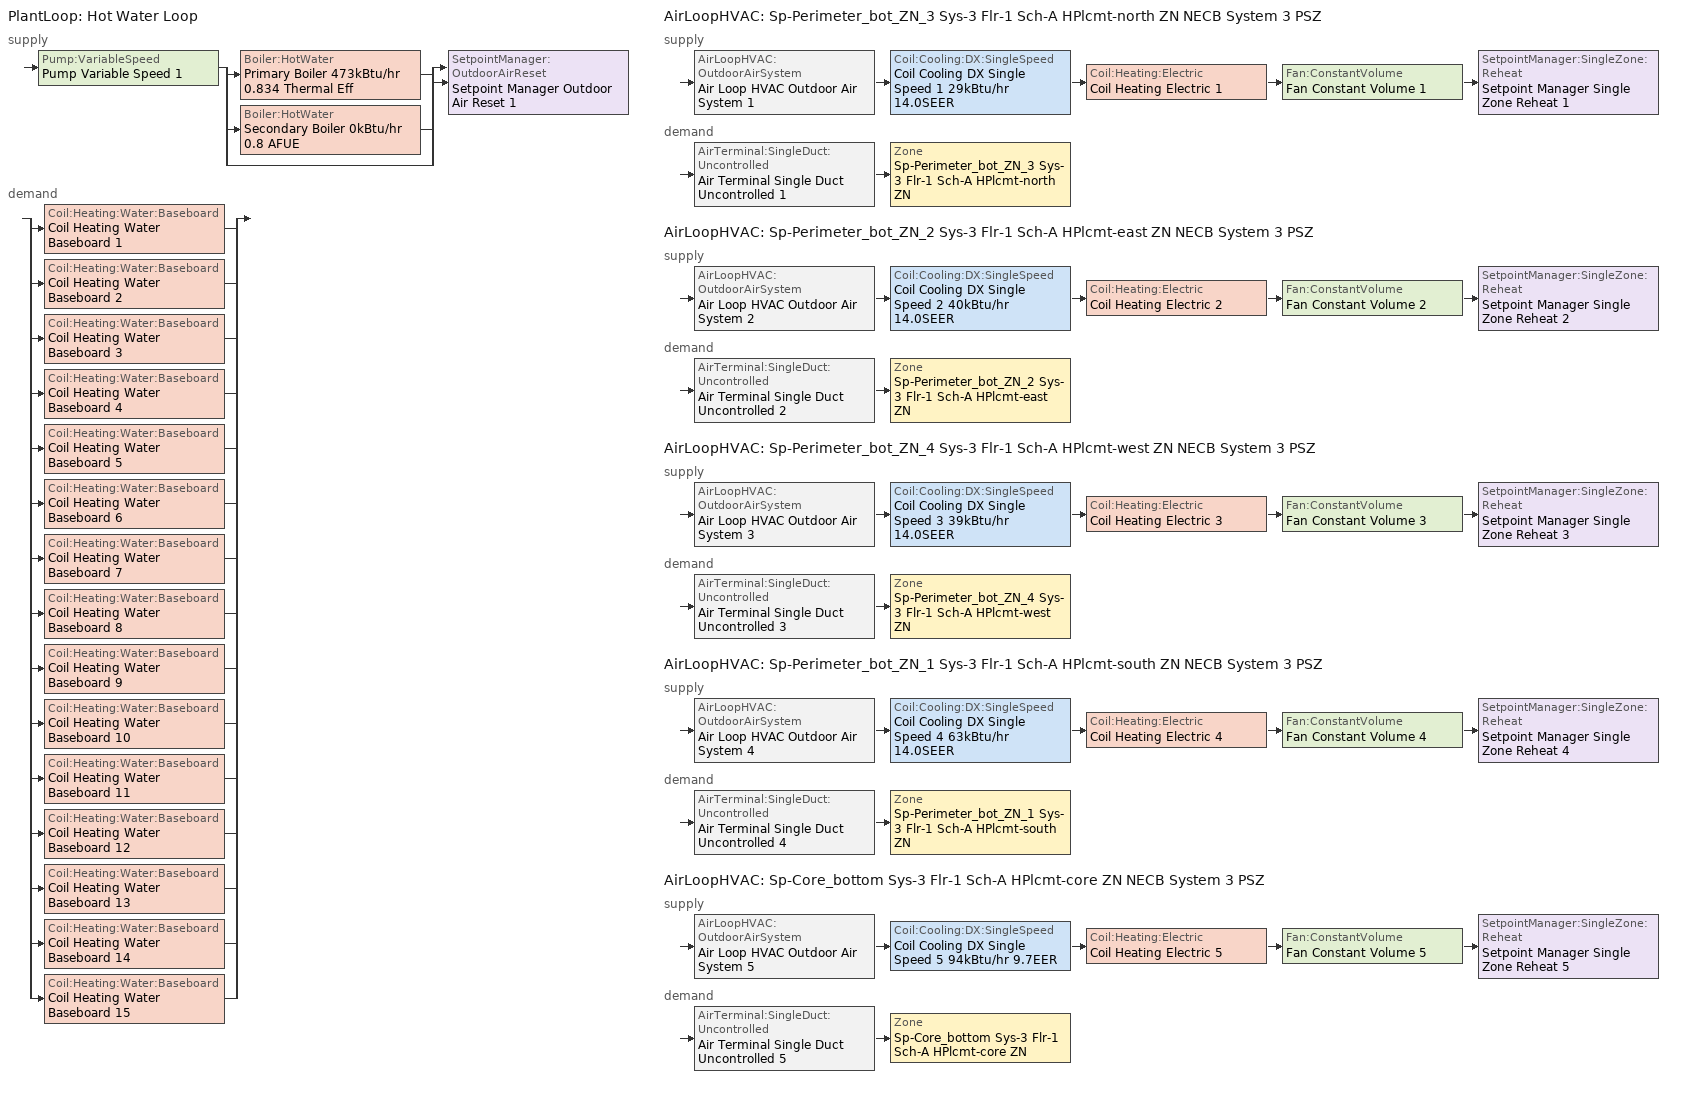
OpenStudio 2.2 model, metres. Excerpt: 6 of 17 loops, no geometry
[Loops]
PlantLoop 'Hot Water Loop'
 supply: Pump:VariableSpeed 'Pump Variable Speed 1' > split
  | Boiler:HotWater 'Primary Boiler 473kBtu/hr 0.834 Thermal Eff'
  | Boiler:HotWater 'Secondary Boiler 0kBtu/hr 0.8 AFUE'
  | bypass
  join > SetpointManager:OutdoorAirReset 'Setpoint Manager Outdoor Air Reset 1'
 demand: split
  | Coil:Heating:Water:Baseboard 'Coil Heating Water Baseboard 1'
  | Coil:Heating:Water:Baseboard 'Coil Heating Water Baseboard 2'
  | Coil:Heating:Water:Baseboard 'Coil Heating Water Baseboard 3'
  | Coil:Heating:Water:Baseboard 'Coil Heating Water Baseboard 4'
  | Coil:Heating:Water:Baseboard 'Coil Heating Water Baseboard 5'
  | Coil:Heating:Water:Baseboard 'Coil Heating Water Baseboard 6'
  | Coil:Heating:Water:Baseboard 'Coil Heating Water Baseboard 7'
  | Coil:Heating:Water:Baseboard 'Coil Heating Water Baseboard 8'
  | Coil:Heating:Water:Baseboard 'Coil Heating Water Baseboard 9'
  | Coil:Heating:Water:Baseboard 'Coil Heating Water Baseboard 10'
  | Coil:Heating:Water:Baseboard 'Coil Heating Water Baseboard 11'
  | Coil:Heating:Water:Baseboard 'Coil Heating Water Baseboard 12'
  | Coil:Heating:Water:Baseboard 'Coil Heating Water Baseboard 13'
  | Coil:Heating:Water:Baseboard 'Coil Heating Water Baseboard 14'
  | Coil:Heating:Water:Baseboard 'Coil Heating Water Baseboard 15'
AirLoopHVAC 'Sp-Perimeter_bot_ZN_3 Sys-3 Flr-1 Sch-A HPlcmt-north ZN NECB System 3 PSZ'
 supply: AirLoopHVAC:OutdoorAirSystem 'Air Loop HVAC Outdoor Air System 1' > Coil:Cooling:DX:SingleSpeed 'Coil Cooling DX Single Speed 1 29kBtu/hr 14.0SEER' > Coil:Heating:Electric 'Coil Heating Electric 1' > Fan:ConstantVolume 'Fan Constant Volume 1' > SetpointManager:SingleZone:Reheat 'Setpoint Manager Single Zone Reheat 1'
 demand: AirTerminal:SingleDuct:Uncontrolled 'Air Terminal Single Duct Uncontrolled 1' > Zone 'Sp-Perimeter_bot_ZN_3 Sys-3 Flr-1 Sch-A HPlcmt-north ZN'
AirLoopHVAC 'Sp-Perimeter_bot_ZN_2 Sys-3 Flr-1 Sch-A HPlcmt-east ZN NECB System 3 PSZ'
 supply: AirLoopHVAC:OutdoorAirSystem 'Air Loop HVAC Outdoor Air System 2' > Coil:Cooling:DX:SingleSpeed 'Coil Cooling DX Single Speed 2 40kBtu/hr 14.0SEER' > Coil:Heating:Electric 'Coil Heating Electric 2' > Fan:ConstantVolume 'Fan Constant Volume 2' > SetpointManager:SingleZone:Reheat 'Setpoint Manager Single Zone Reheat 2'
 demand: AirTerminal:SingleDuct:Uncontrolled 'Air Terminal Single Duct Uncontrolled 2' > Zone 'Sp-Perimeter_bot_ZN_2 Sys-3 Flr-1 Sch-A HPlcmt-east ZN'
AirLoopHVAC 'Sp-Perimeter_bot_ZN_4 Sys-3 Flr-1 Sch-A HPlcmt-west ZN NECB System 3 PSZ'
 supply: AirLoopHVAC:OutdoorAirSystem 'Air Loop HVAC Outdoor Air System 3' > Coil:Cooling:DX:SingleSpeed 'Coil Cooling DX Single Speed 3 39kBtu/hr 14.0SEER' > Coil:Heating:Electric 'Coil Heating Electric 3' > Fan:ConstantVolume 'Fan Constant Volume 3' > SetpointManager:SingleZone:Reheat 'Setpoint Manager Single Zone Reheat 3'
 demand: AirTerminal:SingleDuct:Uncontrolled 'Air Terminal Single Duct Uncontrolled 3' > Zone 'Sp-Perimeter_bot_ZN_4 Sys-3 Flr-1 Sch-A HPlcmt-west ZN'
AirLoopHVAC 'Sp-Perimeter_bot_ZN_1 Sys-3 Flr-1 Sch-A HPlcmt-south ZN NECB System 3 PSZ'
 supply: AirLoopHVAC:OutdoorAirSystem 'Air Loop HVAC Outdoor Air System 4' > Coil:Cooling:DX:SingleSpeed 'Coil Cooling DX Single Speed 4 63kBtu/hr 14.0SEER' > Coil:Heating:Electric 'Coil Heating Electric 4' > Fan:ConstantVolume 'Fan Constant Volume 4' > SetpointManager:SingleZone:Reheat 'Setpoint Manager Single Zone Reheat 4'
 demand: AirTerminal:SingleDuct:Uncontrolled 'Air Terminal Single Duct Uncontrolled 4' > Zone 'Sp-Perimeter_bot_ZN_1 Sys-3 Flr-1 Sch-A HPlcmt-south ZN'
AirLoopHVAC 'Sp-Core_bottom Sys-3 Flr-1 Sch-A HPlcmt-core ZN NECB System 3 PSZ'
 supply: AirLoopHVAC:OutdoorAirSystem 'Air Loop HVAC Outdoor Air System 5' > Coil:Cooling:DX:SingleSpeed 'Coil Cooling DX Single Speed 5 94kBtu/hr 9.7EER' > Coil:Heating:Electric 'Coil Heating Electric 5' > Fan:ConstantVolume 'Fan Constant Volume 5' > SetpointManager:SingleZone:Reheat 'Setpoint Manager Single Zone Reheat 5'
 demand: AirTerminal:SingleDuct:Uncontrolled 'Air Terminal Single Duct Uncontrolled 5' > Zone 'Sp-Core_bottom Sys-3 Flr-1 Sch-A HPlcmt-core ZN'
[Sizing:Zone] Zone Cooling Design Supply Air Temperature Input Method=SupplyAirTemperature; Zone Cooling Design Supply Air Temperature {C}=13; Zone Cooling Design Supply Air Temperature Difference {deltaC}=11.11; Zone Heating Design Supply Air Temperature Input Method=SupplyAirTemperature; Zone Heating Design Supply Air Temperature {C}=43; Zone Heating Design Supply Air Temperature Difference {deltaC}=11.11; Zone Cooling Design Supply Air Humidity Ratio {kg-H2O/kg-air}=0.0085; Zone Heating Design Supply Air Humidity Ratio {kg-H2O/kg-air}=0.008; Zone Heating Sizing Factor=1.3; Zone Cooling Sizing Factor=1.1; Cooling Design Air Flow Method=DesignDay; Heating Design Air Flow Method=DesignDay; Account for Dedicated Outdoor Air System=No; Dedicated Outdoor Air System Control Strategy=NeutralSupplyAir; Dedicated Outdoor Air Low Setpoint Temperature for Design {C}=autosize; Dedicated Outdoor Air High Setpoint Temperature for Design {C}=autosize
Sp-Perimeter_bot_ZN_3 Sys-3 Flr-1 Sch-A HPlcmt-north ZN; Sp-Perimeter_bot_ZN_2 Sys-3 Flr-1 Sch-A HPlcmt-east ZN; Sp-Perimeter_bot_ZN_4 Sys-3 Flr-1 Sch-A HPlcmt-west ZN; Sp-Perimeter_bot_ZN_1 Sys-3 Flr-1 Sch-A HPlcmt-south ZN; Sp-Core_bottom Sys-3 Flr-1 Sch-A HPlcmt-core ZN
[Zone equipment]
Sp-Perimeter_bot_ZN_3 Sys-3 Flr-1 Sch-A HPlcmt-north ZN: Air Terminal Single Duct Uncontrolled 1, Zone HVAC Baseboard Convective Water 1
Sp-Perimeter_bot_ZN_2 Sys-3 Flr-1 Sch-A HPlcmt-east ZN: Air Terminal Single Duct Uncontrolled 2, Zone HVAC Baseboard Convective Water 2
Sp-Perimeter_bot_ZN_4 Sys-3 Flr-1 Sch-A HPlcmt-west ZN: Air Terminal Single Duct Uncontrolled 3, Zone HVAC Baseboard Convective Water 3
Sp-Perimeter_bot_ZN_1 Sys-3 Flr-1 Sch-A HPlcmt-south ZN: Air Terminal Single Duct Uncontrolled 4, Zone HVAC Baseboard Convective Water 4
Sp-Core_bottom Sys-3 Flr-1 Sch-A HPlcmt-core ZN: Air Terminal Single Duct Uncontrolled 5, Zone HVAC Baseboard Convective Water 5
[PlantLoop]
Hot Water Loop: Fluid Type=Water; Glycol Concentration=0; Plant Loop Volume {m3}=Autocalculate; Load Distribution Scheme=Optimal
[Sizing:Plant]
Hot Water Loop: Loop Type=Heating; Design Loop Exit Temperature {C}=82; Loop Design Temperature Difference {deltaC}=16; Sizing Option=NonCoincident; Zone Timesteps in Averaging Window=1; Coincident Sizing Factor Mode=None
[Pump:VariableSpeed]
Pump Variable Speed 1: Motor Efficiency=0.855; Pump Control Type=Intermittent
[Boiler:HotWater] Fuel Type=FuelOil#2; Water Outlet Upper Temperature Limit {C}=99; Boiler Flow Mode=ConstantFlow; Parasitic Electric Load {W}=0; Sizing Factor=1
Name | Nominal Capacity {W} | Nominal Thermal Efficiency | Normalized Boiler Efficiency Curve
Primary Boiler 473kBtu/hr 0.834 Thermal Eff | 138713 | 0.834 | BOILER-EFFFPLR-NECB2011
Secondary Boiler 0kBtu/hr 0.8 AFUE | 0.001 | 0.8 | BOILER-EFFFPLR-NECB2011 1
[SetpointManager:OutdoorAirReset]
Setpoint Manager Outdoor Air Reset 1: Control Variable=Temperature; Setpoint at Outdoor Low Temperature {C}=82; Outdoor Low Temperature {C}=-16; Setpoint at Outdoor High Temperature {C}=60; Outdoor High Temperature {C}=0
[AirLoopHVAC] Design Supply Air Flow Rate {m3/s}=AutoSize
Name | Availability Schedule | Availability Manager
Sp-Perimeter_bot_ZN_3 Sys-3 Flr-1 Sch-A HPlcmt-north ZN NECB System 3 PSZ | Sp-Perimeter_bot_ZN_3 Sys-3 Flr-1 Sch-A HPlcmt-north ZN NECB System 3 PSZ Occ Sch | Availability Manager Night Cycle 6
Sp-Perimeter_bot_ZN_2 Sys-3 Flr-1 Sch-A HPlcmt-east ZN NECB System 3 PSZ | Sp-Perimeter_bot_ZN_2 Sys-3 Flr-1 Sch-A HPlcmt-east ZN NECB System 3 PSZ Occ Sch | Availability Manager Night Cycle 5
Sp-Perimeter_bot_ZN_4 Sys-3 Flr-1 Sch-A HPlcmt-west ZN NECB System 3 PSZ | Sp-Perimeter_bot_ZN_4 Sys-3 Flr-1 Sch-A HPlcmt-west ZN NECB System 3 PSZ Occ Sch | Availability Manager Night Cycle 7
Sp-Perimeter_bot_ZN_1 Sys-3 Flr-1 Sch-A HPlcmt-south ZN NECB System 3 PSZ | Sp-Perimeter_bot_ZN_1 Sys-3 Flr-1 Sch-A HPlcmt-south ZN NECB System 3 PSZ Occ Sch | Availability Manager Night Cycle 4
Sp-Core_bottom Sys-3 Flr-1 Sch-A HPlcmt-core ZN NECB System 3 PSZ | Sp-Core_bottom Sys-3 Flr-1 Sch-A HPlcmt-core ZN NECB System 3 PSZ Occ Sch | Availability Manager Night Cycle 1
[Sizing:System] Type of Load to Size On=Sensible; Design Outdoor Air Flow Rate {m3/s}=Autosize; Minimum System Air Flow Ratio=1; Preheat Design Temperature {C}=7; Preheat Design Humidity Ratio {kg-H2O/kg-Air}=0.008; Precool Design Temperature {C}=13; Precool Design Humidity Ratio {kg-H2O/kg-Air}=0.008; Central Cooling Design Supply Air Temperature {C}=13; Central Heating Design Supply Air Temperature {C}=43; Sizing Option=NonCoincident; 100% Outdoor Air in Cooling=No; 100% Outdoor Air in Heating=No; Central Cooling Design Supply Air Humidity Ratio {kg-H2O/kg-Air}=0.0085; Central Heating Design Supply Air Humidity Ratio {kg-H2O/kg-Air}=0.008; Cooling Design Air Flow Method=DesignDay; Cooling Design Air Flow Rate {m3/s}=0; Heating Design Air Flow Method=DesignDay; Heating Design Air Flow Rate {m3/s}=0; System Outdoor Air Method=ZoneSum; Zone Maximum Outdoor Air Fraction=1; Cooling Supply Air Flow Rate Per Floor Area {m3/s-m2}=0.00996765; Cooling Fraction of Autosized Cooling Supply Air Flow Rate=1; Cooling Supply Air Flow Rate Per Unit Cooling Capacity {m3/s-W}=3.94755e-05; Heating Supply Air Flow Rate Per Floor Area {m3/s-m2}=0.00996765; Heating Fraction of Autosized Heating Supply Air Flow Rate=1; Heating Fraction of Autosized Cooling Supply Air Flow Rate=1; Heating Supply Air Flow Rate Per Unit Heating Capacity {m3/s-W}=3.15882e-05; Cooling Design Capacity Method=CoolingDesignCapacity; Cooling Design Capacity {W}=autosize; Cooling Design Capacity Per Floor Area {W/m2}=234.7; Fraction of Autosized Cooling Design Capacity=1; Heating Design Capacity Method=HeatingDesignCapacity; Heating Design Capacity {W}=autosize; Heating Design Capacity Per Floor Area {W/m2}=157; Fraction of Autosized Heating Design Capacity=1; Central Cooling Capacity Control Method=OnOff
Sp-Perimeter_bot_ZN_3 Sys-3 Flr-1 Sch-A HPlcmt-north ZN NECB System 3 PSZ; Sp-Perimeter_bot_ZN_2 Sys-3 Flr-1 Sch-A HPlcmt-east ZN NECB System 3 PSZ; Sp-Perimeter_bot_ZN_4 Sys-3 Flr-1 Sch-A HPlcmt-west ZN NECB System 3 PSZ; Sp-Perimeter_bot_ZN_1 Sys-3 Flr-1 Sch-A HPlcmt-south ZN NECB System 3 PSZ; Sp-Core_bottom Sys-3 Flr-1 Sch-A HPlcmt-core ZN NECB System 3 PSZ
[Fan:ConstantVolume] Availability Schedule=Always On Discrete; Fan Efficiency=0.39975; Pressure Rise {Pa}=640; Maximum Flow Rate {m3/s}=AutoSize; Motor Efficiency=0.615
Fan Constant Volume 1; Fan Constant Volume 2; Fan Constant Volume 3; Fan Constant Volume 4; Fan Constant Volume 5
[Coil:Heating:Electric] Availability Schedule=Always On Discrete
Coil Heating Electric 1; Coil Heating Electric 2; Coil Heating Electric 3; Coil Heating Electric 4; Coil Heating Electric 5
[Coil:Cooling:DX:SingleSpeed] Availability Schedule=Always On Discrete; Rated Total Cooling Capacity {W}=autosize; Rated Sensible Heat Ratio=autosize; Rated Air Flow Rate {m3/s}=autosize; Rated Evaporator Fan Power Per Volume Flow Rate {W/(m3/s)}=773.3; Condenser Type=AirCooled; Evaporative Condenser Effectiveness=0; Evaporative Condenser Air Flow Rate {m3/s}=Autosize; Evaporative Condenser Pump Rated Power Consumption {W}=Autosize; Crankcase Heater Capacity {W}=0; Maximum Outdoor Dry-Bulb Temperature for Crankcase Heater Operation {C}=0; Basin Heater Capacity {W/K}=0; Basin Heater Setpoint Temperature {C}=10
Name | Rated COP {W/W} | Total Cooling Capacity Function of Temperature Curve | Total Cooling Capacity Function of Flow Fraction Curve | Energy Input Ratio Function of Temperature Curve | Energy Input Ratio Function of Flow Fraction Curve | Part Load Fraction Correlation Curve
Coil Cooling DX Single Speed 1 29kBtu/hr 14.0SEER | 3.8248 | DXCOOL-NECB2011-REF-CAPFT | DXCOOL-NECB2011-REF-CAPFFLOW | DXCOOL-NECB2011-REF-COOLEIRFT | DXCOOL-NECB2011-REF-COOLEIRFFLOW | DXCOOL-NECB2011-REF-COOLPLFFPLR
Coil Cooling DX Single Speed 2 40kBtu/hr 14.0SEER | 3.8248 | DXCOOL-NECB2011-REF-CAPFT 7 | DXCOOL-NECB2011-REF-CAPFFLOW 7 | DXCOOL-NECB2011-REF-COOLEIRFT 7 | DXCOOL-NECB2011-REF-COOLEIRFFLOW 7 | DXCOOL-NECB2011-REF-COOLPLFFPLR 7
Coil Cooling DX Single Speed 3 39kBtu/hr 14.0SEER | 3.8248 | DXCOOL-NECB2011-REF-CAPFT 8 | DXCOOL-NECB2011-REF-CAPFFLOW 8 | DXCOOL-NECB2011-REF-COOLEIRFT 8 | DXCOOL-NECB2011-REF-COOLEIRFFLOW 8 | DXCOOL-NECB2011-REF-COOLPLFFPLR 8
Coil Cooling DX Single Speed 4 63kBtu/hr 14.0SEER | 3.8248 | DXCOOL-NECB2011-REF-CAPFT 9 | DXCOOL-NECB2011-REF-CAPFFLOW 9 | DXCOOL-NECB2011-REF-COOLEIRFT 9 | DXCOOL-NECB2011-REF-COOLEIRFFLOW 9 | DXCOOL-NECB2011-REF-COOLPLFFPLR 9
Coil Cooling DX Single Speed 5 94kBtu/hr 9.7EER | 3.34999 | DXCOOL-NECB2011-REF-CAPFT 10 | DXCOOL-NECB2011-REF-CAPFFLOW 10 | DXCOOL-NECB2011-REF-COOLEIRFT 10 | DXCOOL-NECB2011-REF-COOLEIRFFLOW 10 | DXCOOL-NECB2011-REF-COOLPLFFPLR 10
[Controller:OutdoorAir] Minimum Outdoor Air Flow Rate {m3/s}=0; Maximum Outdoor Air Flow Rate {m3/s}=Autosize; Economizer Control Action Type=ModulateFlow; Lockout Type=NoLockout; Minimum Limit Type=FixedMinimum; High Humidity Control=No; Heat Recovery Bypass Control Type=BypassWhenWithinEconomizerLimits
Name | Economizer Control Type | Economizer Maximum Limit Dry-Bulb Temperature {C} | Economizer Maximum Limit Enthalpy {J/kg} | Economizer Minimum Limit Dry-Bulb Temperature {C} | Minimum Outdoor Air Schedule | Controller Mechanical Ventilation
Controller Outdoor Air 1 | NoEconomizer | 28 | 64000 | -100 | Sp-Perimeter_bot_ZN_3 Sys-3 Flr-1 Sch-A HPlcmt-north ZN NECB System 3 PSZ Occ Sch | Controller Mechanical Ventilation 1
Controller Outdoor Air 2 | NoEconomizer | 28 | 64000 | -100 | Sp-Perimeter_bot_ZN_2 Sys-3 Flr-1 Sch-A HPlcmt-east ZN NECB System 3 PSZ Occ Sch | Controller Mechanical Ventilation 2
Controller Outdoor Air 3 | NoEconomizer | 28 | 64000 | -100 | Sp-Perimeter_bot_ZN_4 Sys-3 Flr-1 Sch-A HPlcmt-west ZN NECB System 3 PSZ Occ Sch | Controller Mechanical Ventilation 3
Controller Outdoor Air 4 | NoEconomizer | 28 | 64000 | -100 | Sp-Perimeter_bot_ZN_1 Sys-3 Flr-1 Sch-A HPlcmt-south ZN NECB System 3 PSZ Occ Sch | Controller Mechanical Ventilation 4
Controller Outdoor Air 5 | DifferentialEnthalpy |  |  |  | Sp-Core_bottom Sys-3 Flr-1 Sch-A HPlcmt-core ZN NECB System 3 PSZ Occ Sch | Controller Mechanical Ventilation 5
[Controller:MechanicalVentilation] Availability Schedule=Always On Discrete; System Outdoor Air Method=ZoneSum
Controller Mechanical Ventilation 1; Controller Mechanical Ventilation 2; Controller Mechanical Ventilation 3; Controller Mechanical Ventilation 4; Controller Mechanical Ventilation 5
[AirLoopHVAC:OutdoorAirSystem]
Name | Controller
Air Loop HVAC Outdoor Air System 1 | Controller Outdoor Air 1
Air Loop HVAC Outdoor Air System 2 | Controller Outdoor Air 2
Air Loop HVAC Outdoor Air System 3 | Controller Outdoor Air 3
Air Loop HVAC Outdoor Air System 4 | Controller Outdoor Air 4
Air Loop HVAC Outdoor Air System 5 | Controller Outdoor Air 5
[SetpointManager:SingleZone:Reheat] Minimum Supply Air Temperature {C}=13; Maximum Supply Air Temperature {C}=43
Name | Control Zone
Setpoint Manager Single Zone Reheat 1 | Sp-Perimeter_bot_ZN_3 Sys-3 Flr-1 Sch-A HPlcmt-north ZN
Setpoint Manager Single Zone Reheat 2 | Sp-Perimeter_bot_ZN_2 Sys-3 Flr-1 Sch-A HPlcmt-east ZN
Setpoint Manager Single Zone Reheat 3 | Sp-Perimeter_bot_ZN_4 Sys-3 Flr-1 Sch-A HPlcmt-west ZN
Setpoint Manager Single Zone Reheat 4 | Sp-Perimeter_bot_ZN_1 Sys-3 Flr-1 Sch-A HPlcmt-south ZN
Setpoint Manager Single Zone Reheat 5 | Sp-Core_bottom Sys-3 Flr-1 Sch-A HPlcmt-core ZN
[AirTerminal:SingleDuct:Uncontrolled] Availability Schedule=Always On Discrete; Maximum Air Flow Rate {m3/s}=AutoSize
Air Terminal Single Duct Uncontrolled 1; Air Terminal Single Duct Uncontrolled 2; Air Terminal Single Duct Uncontrolled 3; Air Terminal Single Duct Uncontrolled 4; Air Terminal Single Duct Uncontrolled 5
[Coil:Heating:Water:Baseboard] Heating Design Capacity Method=HeatingDesignCapacity; Heating Design Capacity {W}=autosize; Heating Design Capacity Per Floor Area {W/m2}=0; Fraction of Autosized Heating Design Capacity=0.8
Coil Heating Water Baseboard 1; Coil Heating Water Baseboard 2; Coil Heating Water Baseboard 3; Coil Heating Water Baseboard 4; Coil Heating Water Baseboard 5; Coil Heating Water Baseboard 6; Coil Heating Water Baseboard 7; Coil Heating Water Baseboard 8; Coil Heating Water Baseboard 9; Coil Heating Water Baseboard 10; Coil Heating Water Baseboard 11; Coil Heating Water Baseboard 12; Coil Heating Water Baseboard 13; Coil Heating Water Baseboard 14; Coil Heating Water Baseboard 15
[ZoneHVAC:Baseboard:Convective:Water] Availability Schedule=Always On Discrete
Name | Heating Coil
Zone HVAC Baseboard Convective Water 1 | Coil Heating Water Baseboard 1
Zone HVAC Baseboard Convective Water 2 | Coil Heating Water Baseboard 2
Zone HVAC Baseboard Convective Water 3 | Coil Heating Water Baseboard 3
Zone HVAC Baseboard Convective Water 4 | Coil Heating Water Baseboard 4
Zone HVAC Baseboard Convective Water 5 | Coil Heating Water Baseboard 5
Zone HVAC Baseboard Convective Water 6 | Coil Heating Water Baseboard 6
Zone HVAC Baseboard Convective Water 7 | Coil Heating Water Baseboard 7
Zone HVAC Baseboard Convective Water 8 | Coil Heating Water Baseboard 8
Zone HVAC Baseboard Convective Water 9 | Coil Heating Water Baseboard 9
Zone HVAC Baseboard Convective Water 10 | Coil Heating Water Baseboard 10
Zone HVAC Baseboard Convective Water 11 | Coil Heating Water Baseboard 11
Zone HVAC Baseboard Convective Water 12 | Coil Heating Water Baseboard 12
Zone HVAC Baseboard Convective Water 13 | Coil Heating Water Baseboard 13
Zone HVAC Baseboard Convective Water 14 | Coil Heating Water Baseboard 14
Zone HVAC Baseboard Convective Water 15 | Coil Heating Water Baseboard 15
[AvailabilityManager:NightCycle] Control Type=CycleOnAny; Thermostat Tolerance {deltaC}=1; Cycling Run Time {s}=3600
Availability Manager Night Cycle 1; Availability Manager Night Cycle 4; Availability Manager Night Cycle 5; Availability Manager Night Cycle 6; Availability Manager Night Cycle 7
[Schedule:Ruleset]
Name | Default Day Schedule | Summer Design Day Schedule | Winter Design Day Schedule
Sp-Core_bottom Sys-3 Flr-1 Sch-A HPlcmt-core ZN NECB System 3 PSZ Occ Sch | Sp-Core_bottom Sys-3 Flr-1 Sch-A HPlcmt-core ZN NECB System 3 PSZ Occ Sch Default | Sp-Core_bottom Sys-3 Flr-1 Sch-A HPlcmt-core ZN NECB System 3 PSZ Occ Sch Summer Design Day | Sp-Core_bottom Sys-3 Flr-1 Sch-A HPlcmt-core ZN NECB System 3 PSZ Occ Sch Winter Design Day
Sp-Perimeter_bot_ZN_1 Sys-3 Flr-1 Sch-A HPlcmt-south ZN NECB System 3 PSZ Occ Sch | Sp-Perimeter_bot_ZN_1 Sys-3 Flr-1 Sch-A HPlcmt-south ZN NECB System 3 PSZ Occ Sch Default | Sp-Perimeter_bot_ZN_1 Sys-3 Flr-1 Sch-A HPlcmt-south ZN NECB System 3 PSZ Occ Sch Summer Design Day | Sp-Perimeter_bot_ZN_1 Sys-3 Flr-1 Sch-A HPlcmt-south ZN NECB System 3 PSZ Occ Sch Winter Design Day
Sp-Perimeter_bot_ZN_2 Sys-3 Flr-1 Sch-A HPlcmt-east ZN NECB System 3 PSZ Occ Sch | Sp-Perimeter_bot_ZN_2 Sys-3 Flr-1 Sch-A HPlcmt-east ZN NECB System 3 PSZ Occ Sch Default | Sp-Perimeter_bot_ZN_2 Sys-3 Flr-1 Sch-A HPlcmt-east ZN NECB System 3 PSZ Occ Sch Summer Design Day | Sp-Perimeter_bot_ZN_2 Sys-3 Flr-1 Sch-A HPlcmt-east ZN NECB System 3 PSZ Occ Sch Winter Design Day
Sp-Perimeter_bot_ZN_3 Sys-3 Flr-1 Sch-A HPlcmt-north ZN NECB System 3 PSZ Occ Sch | Sp-Perimeter_bot_ZN_3 Sys-3 Flr-1 Sch-A HPlcmt-north ZN NECB System 3 PSZ Occ Sch Default | Sp-Perimeter_bot_ZN_3 Sys-3 Flr-1 Sch-A HPlcmt-north ZN NECB System 3 PSZ Occ Sch Summer Design Day | Sp-Perimeter_bot_ZN_3 Sys-3 Flr-1 Sch-A HPlcmt-north ZN NECB System 3 PSZ Occ Sch Winter Design Day
Sp-Perimeter_bot_ZN_4 Sys-3 Flr-1 Sch-A HPlcmt-west ZN NECB System 3 PSZ Occ Sch | Sp-Perimeter_bot_ZN_4 Sys-3 Flr-1 Sch-A HPlcmt-west ZN NECB System 3 PSZ Occ Sch Default | Sp-Perimeter_bot_ZN_4 Sys-3 Flr-1 Sch-A HPlcmt-west ZN NECB System 3 PSZ Occ Sch Summer Design Day | Sp-Perimeter_bot_ZN_4 Sys-3 Flr-1 Sch-A HPlcmt-west ZN NECB System 3 PSZ Occ Sch Winter Design Day
[Schedule:Day]
Sp-Core_bottom Sys-3 Flr-1 Sch-A HPlcmt-core ZN NECB System 3 PSZ Occ Sch Default; Sp-Core_bottom Sys-3 Flr-1 Sch-A HPlcmt-core ZN NECB System 3 PSZ Occ Sch Winter Design Day; Sp-Core_bottom Sys-3 Flr-1 Sch-A HPlcmt-core ZN NECB System 3 PSZ Occ Sch Summer Design Day; Sp-Perimeter_bot_ZN_1 Sys-3 Flr-1 Sch-A HPlcmt-south ZN NECB System 3 PSZ Occ Sch Default; Sp-Perimeter_bot_ZN_1 Sys-3 Flr-1 Sch-A HPlcmt-south ZN NECB System 3 PSZ Occ Sch Winter Design Day; Sp-Perimeter_bot_ZN_1 Sys-3 Flr-1 Sch-A HPlcmt-south ZN NECB System 3 PSZ Occ Sch Summer Design Day; Sp-Perimeter_bot_ZN_2 Sys-3 Flr-1 Sch-A HPlcmt-east ZN NECB System 3 PSZ Occ Sch Default; Sp-Perimeter_bot_ZN_2 Sys-3 Flr-1 Sch-A HPlcmt-east ZN NECB System 3 PSZ Occ Sch Winter Design Day; Sp-Perimeter_bot_ZN_2 Sys-3 Flr-1 Sch-A HPlcmt-east ZN NECB System 3 PSZ Occ Sch Summer Design Day; Sp-Perimeter_bot_ZN_3 Sys-3 Flr-1 Sch-A HPlcmt-north ZN NECB System 3 PSZ Occ Sch Default; Sp-Perimeter_bot_ZN_3 Sys-3 Flr-1 Sch-A HPlcmt-north ZN NECB System 3 PSZ Occ Sch Winter Design Day; Sp-Perimeter_bot_ZN_3 Sys-3 Flr-1 Sch-A HPlcmt-north ZN NECB System 3 PSZ Occ Sch Summer Design Day; Sp-Perimeter_bot_ZN_4 Sys-3 Flr-1 Sch-A HPlcmt-west ZN NECB System 3 PSZ Occ Sch Default; Sp-Perimeter_bot_ZN_4 Sys-3 Flr-1 Sch-A HPlcmt-west ZN NECB System 3 PSZ Occ Sch Winter Design Day; Sp-Perimeter_bot_ZN_4 Sys-3 Flr-1 Sch-A HPlcmt-west ZN NECB System 3 PSZ Occ Sch Summer Design Day: 24, 0, 1
Sp-Core_bottom Sys-3 Flr-1 Sch-A HPlcmt-core ZN NECB System 3 PSZ Occ Sch Monday; Sp-Core_bottom Sys-3 Flr-1 Sch-A HPlcmt-core ZN NECB System 3 PSZ Occ Sch Tuesday; Sp-Core_bottom Sys-3 Flr-1 Sch-A HPlcmt-core ZN NECB System 3 PSZ Occ Sch Wednesday; Sp-Core_bottom Sys-3 Flr-1 Sch-A HPlcmt-core ZN NECB System 3 PSZ Occ Sch Thursday; Sp-Core_bottom Sys-3 Flr-1 Sch-A HPlcmt-core ZN NECB System 3 PSZ Occ Sch Friday; Sp-Perimeter_bot_ZN_1 Sys-3 Flr-1 Sch-A HPlcmt-south ZN NECB System 3 PSZ Occ Sch Monday; Sp-Perimeter_bot_ZN_1 Sys-3 Flr-1 Sch-A HPlcmt-south ZN NECB System 3 PSZ Occ Sch Tuesday; Sp-Perimeter_bot_ZN_1 Sys-3 Flr-1 Sch-A HPlcmt-south ZN NECB System 3 PSZ Occ Sch Wednesday; Sp-Perimeter_bot_ZN_1 Sys-3 Flr-1 Sch-A HPlcmt-south ZN NECB System 3 PSZ Occ Sch Thursday; Sp-Perimeter_bot_ZN_1 Sys-3 Flr-1 Sch-A HPlcmt-south ZN NECB System 3 PSZ Occ Sch Friday; Sp-Perimeter_bot_ZN_2 Sys-3 Flr-1 Sch-A HPlcmt-east ZN NECB System 3 PSZ Occ Sch Monday; Sp-Perimeter_bot_ZN_2 Sys-3 Flr-1 Sch-A HPlcmt-east ZN NECB System 3 PSZ Occ Sch Tuesday; Sp-Perimeter_bot_ZN_2 Sys-3 Flr-1 Sch-A HPlcmt-east ZN NECB System 3 PSZ Occ Sch Wednesday; Sp-Perimeter_bot_ZN_2 Sys-3 Flr-1 Sch-A HPlcmt-east ZN NECB System 3 PSZ Occ Sch Thursday; Sp-Perimeter_bot_ZN_2 Sys-3 Flr-1 Sch-A HPlcmt-east ZN NECB System 3 PSZ Occ Sch Friday; Sp-Perimeter_bot_ZN_3 Sys-3 Flr-1 Sch-A HPlcmt-north ZN NECB System 3 PSZ Occ Sch Monday; Sp-Perimeter_bot_ZN_3 Sys-3 Flr-1 Sch-A HPlcmt-north ZN NECB System 3 PSZ Occ Sch Tuesday; Sp-Perimeter_bot_ZN_3 Sys-3 Flr-1 Sch-A HPlcmt-north ZN NECB System 3 PSZ Occ Sch Wednesday; Sp-Perimeter_bot_ZN_3 Sys-3 Flr-1 Sch-A HPlcmt-north ZN NECB System 3 PSZ Occ Sch Thursday; Sp-Perimeter_bot_ZN_3 Sys-3 Flr-1 Sch-A HPlcmt-north ZN NECB System 3 PSZ Occ Sch Friday; Sp-Perimeter_bot_ZN_4 Sys-3 Flr-1 Sch-A HPlcmt-west ZN NECB System 3 PSZ Occ Sch Monday; Sp-Perimeter_bot_ZN_4 Sys-3 Flr-1 Sch-A HPlcmt-west ZN NECB System 3 PSZ Occ Sch Tuesday; Sp-Perimeter_bot_ZN_4 Sys-3 Flr-1 Sch-A HPlcmt-west ZN NECB System 3 PSZ Occ Sch Wednesday; Sp-Perimeter_bot_ZN_4 Sys-3 Flr-1 Sch-A HPlcmt-west ZN NECB System 3 PSZ Occ Sch Thursday; Sp-Perimeter_bot_ZN_4 Sys-3 Flr-1 Sch-A HPlcmt-west ZN NECB System 3 PSZ Occ Sch Friday: 8, 0, 0, 19, 0, 1, 24, 0, 0
Sp-Core_bottom Sys-3 Flr-1 Sch-A HPlcmt-core ZN NECB System 3 PSZ Occ Sch Saturday; Sp-Core_bottom Sys-3 Flr-1 Sch-A HPlcmt-core ZN NECB System 3 PSZ Occ Sch Sunday; Sp-Perimeter_bot_ZN_1 Sys-3 Flr-1 Sch-A HPlcmt-south ZN NECB System 3 PSZ Occ Sch Saturday; Sp-Perimeter_bot_ZN_1 Sys-3 Flr-1 Sch-A HPlcmt-south ZN NECB System 3 PSZ Occ Sch Sunday; Sp-Perimeter_bot_ZN_2 Sys-3 Flr-1 Sch-A HPlcmt-east ZN NECB System 3 PSZ Occ Sch Saturday; Sp-Perimeter_bot_ZN_2 Sys-3 Flr-1 Sch-A HPlcmt-east ZN NECB System 3 PSZ Occ Sch Sunday; Sp-Perimeter_bot_ZN_3 Sys-3 Flr-1 Sch-A HPlcmt-north ZN NECB System 3 PSZ Occ Sch Saturday; Sp-Perimeter_bot_ZN_3 Sys-3 Flr-1 Sch-A HPlcmt-north ZN NECB System 3 PSZ Occ Sch Sunday; Sp-Perimeter_bot_ZN_4 Sys-3 Flr-1 Sch-A HPlcmt-west ZN NECB System 3 PSZ Occ Sch Saturday; Sp-Perimeter_bot_ZN_4 Sys-3 Flr-1 Sch-A HPlcmt-west ZN NECB System 3 PSZ Occ Sch Sunday: 24, 0, 0
[Schedule:Rule] Date Specification Type=DateRange; Start Month=1; Start Day=1; End Month=12
Name | Schedule Ruleset | Rule Order | Day Schedule | Apply Monday | End Day | Apply Tuesday | Apply Wednesday | Apply Thursday | Apply Friday | Apply Saturday | Apply Sunday
Sp-Core_bottom Sys-3 Flr-1 Sch-A HPlcmt-core ZN NECB System 3 PSZ Occ Sch Monday Rule | Sp-Core_bottom Sys-3 Flr-1 Sch-A HPlcmt-core ZN NECB System 3 PSZ Occ Sch | 6 | Sp-Core_bottom Sys-3 Flr-1 Sch-A HPlcmt-core ZN NECB System 3 PSZ Occ Sch Monday | Yes | 25
Sp-Core_bottom Sys-3 Flr-1 Sch-A HPlcmt-core ZN NECB System 3 PSZ Occ Sch Tuesday Rule | Sp-Core_bottom Sys-3 Flr-1 Sch-A HPlcmt-core ZN NECB System 3 PSZ Occ Sch | 5 | Sp-Core_bottom Sys-3 Flr-1 Sch-A HPlcmt-core ZN NECB System 3 PSZ Occ Sch Tuesday |  | 26 | Yes
Sp-Core_bottom Sys-3 Flr-1 Sch-A HPlcmt-core ZN NECB System 3 PSZ Occ Sch Wednesday Rule | Sp-Core_bottom Sys-3 Flr-1 Sch-A HPlcmt-core ZN NECB System 3 PSZ Occ Sch | 4 | Sp-Core_bottom Sys-3 Flr-1 Sch-A HPlcmt-core ZN NECB System 3 PSZ Occ Sch Wednesday |  | 27 |  | Yes
Sp-Core_bottom Sys-3 Flr-1 Sch-A HPlcmt-core ZN NECB System 3 PSZ Occ Sch Thursday Rule | Sp-Core_bottom Sys-3 Flr-1 Sch-A HPlcmt-core ZN NECB System 3 PSZ Occ Sch | 3 | Sp-Core_bottom Sys-3 Flr-1 Sch-A HPlcmt-core ZN NECB System 3 PSZ Occ Sch Thursday |  | 28 |  |  | Yes
Sp-Core_bottom Sys-3 Flr-1 Sch-A HPlcmt-core ZN NECB System 3 PSZ Occ Sch Friday Rule | Sp-Core_bottom Sys-3 Flr-1 Sch-A HPlcmt-core ZN NECB System 3 PSZ Occ Sch | 2 | Sp-Core_bottom Sys-3 Flr-1 Sch-A HPlcmt-core ZN NECB System 3 PSZ Occ Sch Friday |  | 29 |  |  |  | Yes
Sp-Core_bottom Sys-3 Flr-1 Sch-A HPlcmt-core ZN NECB System 3 PSZ Occ Sch Saturday Rule | Sp-Core_bottom Sys-3 Flr-1 Sch-A HPlcmt-core ZN NECB System 3 PSZ Occ Sch | 1 | Sp-Core_bottom Sys-3 Flr-1 Sch-A HPlcmt-core ZN NECB System 3 PSZ Occ Sch Saturday |  | 30 |  |  |  |  | Yes
Sp-Core_bottom Sys-3 Flr-1 Sch-A HPlcmt-core ZN NECB System 3 PSZ Occ Sch Sunday Rule | Sp-Core_bottom Sys-3 Flr-1 Sch-A HPlcmt-core ZN NECB System 3 PSZ Occ Sch | 0 | Sp-Core_bottom Sys-3 Flr-1 Sch-A HPlcmt-core ZN NECB System 3 PSZ Occ Sch Sunday |  | 31 |  |  |  |  |  | Yes
Sp-Perimeter_bot_ZN_1 Sys-3 Flr-1 Sch-A HPlcmt-south ZN NECB System 3 PSZ Occ Sch Monday Rule | Sp-Perimeter_bot_ZN_1 Sys-3 Flr-1 Sch-A HPlcmt-south ZN NECB System 3 PSZ Occ Sch | 6 | Sp-Perimeter_bot_ZN_1 Sys-3 Flr-1 Sch-A HPlcmt-south ZN NECB System 3 PSZ Occ Sch Monday | Yes | 25
Sp-Perimeter_bot_ZN_1 Sys-3 Flr-1 Sch-A HPlcmt-south ZN NECB System 3 PSZ Occ Sch Tuesday Rule | Sp-Perimeter_bot_ZN_1 Sys-3 Flr-1 Sch-A HPlcmt-south ZN NECB System 3 PSZ Occ Sch | 5 | Sp-Perimeter_bot_ZN_1 Sys-3 Flr-1 Sch-A HPlcmt-south ZN NECB System 3 PSZ Occ Sch Tuesday |  | 26 | Yes
Sp-Perimeter_bot_ZN_1 Sys-3 Flr-1 Sch-A HPlcmt-south ZN NECB System 3 PSZ Occ Sch Wednesday Rule | Sp-Perimeter_bot_ZN_1 Sys-3 Flr-1 Sch-A HPlcmt-south ZN NECB System 3 PSZ Occ Sch | 4 | Sp-Perimeter_bot_ZN_1 Sys-3 Flr-1 Sch-A HPlcmt-south ZN NECB System 3 PSZ Occ Sch Wednesday |  | 27 |  | Yes
Sp-Perimeter_bot_ZN_1 Sys-3 Flr-1 Sch-A HPlcmt-south ZN NECB System 3 PSZ Occ Sch Thursday Rule | Sp-Perimeter_bot_ZN_1 Sys-3 Flr-1 Sch-A HPlcmt-south ZN NECB System 3 PSZ Occ Sch | 3 | Sp-Perimeter_bot_ZN_1 Sys-3 Flr-1 Sch-A HPlcmt-south ZN NECB System 3 PSZ Occ Sch Thursday |  | 28 |  |  | Yes
Sp-Perimeter_bot_ZN_1 Sys-3 Flr-1 Sch-A HPlcmt-south ZN NECB System 3 PSZ Occ Sch Friday Rule | Sp-Perimeter_bot_ZN_1 Sys-3 Flr-1 Sch-A HPlcmt-south ZN NECB System 3 PSZ Occ Sch | 2 | Sp-Perimeter_bot_ZN_1 Sys-3 Flr-1 Sch-A HPlcmt-south ZN NECB System 3 PSZ Occ Sch Friday |  | 29 |  |  |  | Yes
Sp-Perimeter_bot_ZN_1 Sys-3 Flr-1 Sch-A HPlcmt-south ZN NECB System 3 PSZ Occ Sch Saturday Rule | Sp-Perimeter_bot_ZN_1 Sys-3 Flr-1 Sch-A HPlcmt-south ZN NECB System 3 PSZ Occ Sch | 1 | Sp-Perimeter_bot_ZN_1 Sys-3 Flr-1 Sch-A HPlcmt-south ZN NECB System 3 PSZ Occ Sch Saturday |  | 30 |  |  |  |  | Yes
Sp-Perimeter_bot_ZN_1 Sys-3 Flr-1 Sch-A HPlcmt-south ZN NECB System 3 PSZ Occ Sch Sunday Rule | Sp-Perimeter_bot_ZN_1 Sys-3 Flr-1 Sch-A HPlcmt-south ZN NECB System 3 PSZ Occ Sch | 0 | Sp-Perimeter_bot_ZN_1 Sys-3 Flr-1 Sch-A HPlcmt-south ZN NECB System 3 PSZ Occ Sch Sunday |  | 31 |  |  |  |  |  | Yes
Sp-Perimeter_bot_ZN_2 Sys-3 Flr-1 Sch-A HPlcmt-east ZN NECB System 3 PSZ Occ Sch Monday Rule | Sp-Perimeter_bot_ZN_2 Sys-3 Flr-1 Sch-A HPlcmt-east ZN NECB System 3 PSZ Occ Sch | 6 | Sp-Perimeter_bot_ZN_2 Sys-3 Flr-1 Sch-A HPlcmt-east ZN NECB System 3 PSZ Occ Sch Monday | Yes | 25
Sp-Perimeter_bot_ZN_2 Sys-3 Flr-1 Sch-A HPlcmt-east ZN NECB System 3 PSZ Occ Sch Tuesday Rule | Sp-Perimeter_bot_ZN_2 Sys-3 Flr-1 Sch-A HPlcmt-east ZN NECB System 3 PSZ Occ Sch | 5 | Sp-Perimeter_bot_ZN_2 Sys-3 Flr-1 Sch-A HPlcmt-east ZN NECB System 3 PSZ Occ Sch Tuesday |  | 26 | Yes
Sp-Perimeter_bot_ZN_2 Sys-3 Flr-1 Sch-A HPlcmt-east ZN NECB System 3 PSZ Occ Sch Wednesday Rule | Sp-Perimeter_bot_ZN_2 Sys-3 Flr-1 Sch-A HPlcmt-east ZN NECB System 3 PSZ Occ Sch | 4 | Sp-Perimeter_bot_ZN_2 Sys-3 Flr-1 Sch-A HPlcmt-east ZN NECB System 3 PSZ Occ Sch Wednesday |  | 27 |  | Yes
Sp-Perimeter_bot_ZN_2 Sys-3 Flr-1 Sch-A HPlcmt-east ZN NECB System 3 PSZ Occ Sch Thursday Rule | Sp-Perimeter_bot_ZN_2 Sys-3 Flr-1 Sch-A HPlcmt-east ZN NECB System 3 PSZ Occ Sch | 3 | Sp-Perimeter_bot_ZN_2 Sys-3 Flr-1 Sch-A HPlcmt-east ZN NECB System 3 PSZ Occ Sch Thursday |  | 28 |  |  | Yes
Sp-Perimeter_bot_ZN_2 Sys-3 Flr-1 Sch-A HPlcmt-east ZN NECB System 3 PSZ Occ Sch Friday Rule | Sp-Perimeter_bot_ZN_2 Sys-3 Flr-1 Sch-A HPlcmt-east ZN NECB System 3 PSZ Occ Sch | 2 | Sp-Perimeter_bot_ZN_2 Sys-3 Flr-1 Sch-A HPlcmt-east ZN NECB System 3 PSZ Occ Sch Friday |  | 29 |  |  |  | Yes
Sp-Perimeter_bot_ZN_2 Sys-3 Flr-1 Sch-A HPlcmt-east ZN NECB System 3 PSZ Occ Sch Saturday Rule | Sp-Perimeter_bot_ZN_2 Sys-3 Flr-1 Sch-A HPlcmt-east ZN NECB System 3 PSZ Occ Sch | 1 | Sp-Perimeter_bot_ZN_2 Sys-3 Flr-1 Sch-A HPlcmt-east ZN NECB System 3 PSZ Occ Sch Saturday |  | 30 |  |  |  |  | Yes
Sp-Perimeter_bot_ZN_2 Sys-3 Flr-1 Sch-A HPlcmt-east ZN NECB System 3 PSZ Occ Sch Sunday Rule | Sp-Perimeter_bot_ZN_2 Sys-3 Flr-1 Sch-A HPlcmt-east ZN NECB System 3 PSZ Occ Sch | 0 | Sp-Perimeter_bot_ZN_2 Sys-3 Flr-1 Sch-A HPlcmt-east ZN NECB System 3 PSZ Occ Sch Sunday |  | 31 |  |  |  |  |  | Yes
Sp-Perimeter_bot_ZN_3 Sys-3 Flr-1 Sch-A HPlcmt-north ZN NECB System 3 PSZ Occ Sch Monday Rule | Sp-Perimeter_bot_ZN_3 Sys-3 Flr-1 Sch-A HPlcmt-north ZN NECB System 3 PSZ Occ Sch | 6 | Sp-Perimeter_bot_ZN_3 Sys-3 Flr-1 Sch-A HPlcmt-north ZN NECB System 3 PSZ Occ Sch Monday | Yes | 25
Sp-Perimeter_bot_ZN_3 Sys-3 Flr-1 Sch-A HPlcmt-north ZN NECB System 3 PSZ Occ Sch Tuesday Rule | Sp-Perimeter_bot_ZN_3 Sys-3 Flr-1 Sch-A HPlcmt-north ZN NECB System 3 PSZ Occ Sch | 5 | Sp-Perimeter_bot_ZN_3 Sys-3 Flr-1 Sch-A HPlcmt-north ZN NECB System 3 PSZ Occ Sch Tuesday |  | 26 | Yes
Sp-Perimeter_bot_ZN_3 Sys-3 Flr-1 Sch-A HPlcmt-north ZN NECB System 3 PSZ Occ Sch Wednesday Rule | Sp-Perimeter_bot_ZN_3 Sys-3 Flr-1 Sch-A HPlcmt-north ZN NECB System 3 PSZ Occ Sch | 4 | Sp-Perimeter_bot_ZN_3 Sys-3 Flr-1 Sch-A HPlcmt-north ZN NECB System 3 PSZ Occ Sch Wednesday |  | 27 |  | Yes
Sp-Perimeter_bot_ZN_3 Sys-3 Flr-1 Sch-A HPlcmt-north ZN NECB System 3 PSZ Occ Sch Thursday Rule | Sp-Perimeter_bot_ZN_3 Sys-3 Flr-1 Sch-A HPlcmt-north ZN NECB System 3 PSZ Occ Sch | 3 | Sp-Perimeter_bot_ZN_3 Sys-3 Flr-1 Sch-A HPlcmt-north ZN NECB System 3 PSZ Occ Sch Thursday |  | 28 |  |  | Yes
Sp-Perimeter_bot_ZN_3 Sys-3 Flr-1 Sch-A HPlcmt-north ZN NECB System 3 PSZ Occ Sch Friday Rule | Sp-Perimeter_bot_ZN_3 Sys-3 Flr-1 Sch-A HPlcmt-north ZN NECB System 3 PSZ Occ Sch | 2 | Sp-Perimeter_bot_ZN_3 Sys-3 Flr-1 Sch-A HPlcmt-north ZN NECB System 3 PSZ Occ Sch Friday |  | 29 |  |  |  | Yes
Sp-Perimeter_bot_ZN_3 Sys-3 Flr-1 Sch-A HPlcmt-north ZN NECB System 3 PSZ Occ Sch Saturday Rule | Sp-Perimeter_bot_ZN_3 Sys-3 Flr-1 Sch-A HPlcmt-north ZN NECB System 3 PSZ Occ Sch | 1 | Sp-Perimeter_bot_ZN_3 Sys-3 Flr-1 Sch-A HPlcmt-north ZN NECB System 3 PSZ Occ Sch Saturday |  | 30 |  |  |  |  | Yes
Sp-Perimeter_bot_ZN_3 Sys-3 Flr-1 Sch-A HPlcmt-north ZN NECB System 3 PSZ Occ Sch Sunday Rule | Sp-Perimeter_bot_ZN_3 Sys-3 Flr-1 Sch-A HPlcmt-north ZN NECB System 3 PSZ Occ Sch | 0 | Sp-Perimeter_bot_ZN_3 Sys-3 Flr-1 Sch-A HPlcmt-north ZN NECB System 3 PSZ Occ Sch Sunday |  | 31 |  |  |  |  |  | Yes
Sp-Perimeter_bot_ZN_4 Sys-3 Flr-1 Sch-A HPlcmt-west ZN NECB System 3 PSZ Occ Sch Monday Rule | Sp-Perimeter_bot_ZN_4 Sys-3 Flr-1 Sch-A HPlcmt-west ZN NECB System 3 PSZ Occ Sch | 6 | Sp-Perimeter_bot_ZN_4 Sys-3 Flr-1 Sch-A HPlcmt-west ZN NECB System 3 PSZ Occ Sch Monday | Yes | 25
Sp-Perimeter_bot_ZN_4 Sys-3 Flr-1 Sch-A HPlcmt-west ZN NECB System 3 PSZ Occ Sch Tuesday Rule | Sp-Perimeter_bot_ZN_4 Sys-3 Flr-1 Sch-A HPlcmt-west ZN NECB System 3 PSZ Occ Sch | 5 | Sp-Perimeter_bot_ZN_4 Sys-3 Flr-1 Sch-A HPlcmt-west ZN NECB System 3 PSZ Occ Sch Tuesday |  | 26 | Yes
Sp-Perimeter_bot_ZN_4 Sys-3 Flr-1 Sch-A HPlcmt-west ZN NECB System 3 PSZ Occ Sch Wednesday Rule | Sp-Perimeter_bot_ZN_4 Sys-3 Flr-1 Sch-A HPlcmt-west ZN NECB System 3 PSZ Occ Sch | 4 | Sp-Perimeter_bot_ZN_4 Sys-3 Flr-1 Sch-A HPlcmt-west ZN NECB System 3 PSZ Occ Sch Wednesday |  | 27 |  | Yes
Sp-Perimeter_bot_ZN_4 Sys-3 Flr-1 Sch-A HPlcmt-west ZN NECB System 3 PSZ Occ Sch Thursday Rule | Sp-Perimeter_bot_ZN_4 Sys-3 Flr-1 Sch-A HPlcmt-west ZN NECB System 3 PSZ Occ Sch | 3 | Sp-Perimeter_bot_ZN_4 Sys-3 Flr-1 Sch-A HPlcmt-west ZN NECB System 3 PSZ Occ Sch Thursday |  | 28 |  |  | Yes
Sp-Perimeter_bot_ZN_4 Sys-3 Flr-1 Sch-A HPlcmt-west ZN NECB System 3 PSZ Occ Sch Friday Rule | Sp-Perimeter_bot_ZN_4 Sys-3 Flr-1 Sch-A HPlcmt-west ZN NECB System 3 PSZ Occ Sch | 2 | Sp-Perimeter_bot_ZN_4 Sys-3 Flr-1 Sch-A HPlcmt-west ZN NECB System 3 PSZ Occ Sch Friday |  | 29 |  |  |  | Yes
Sp-Perimeter_bot_ZN_4 Sys-3 Flr-1 Sch-A HPlcmt-west ZN NECB System 3 PSZ Occ Sch Saturday Rule | Sp-Perimeter_bot_ZN_4 Sys-3 Flr-1 Sch-A HPlcmt-west ZN NECB System 3 PSZ Occ Sch | 1 | Sp-Perimeter_bot_ZN_4 Sys-3 Flr-1 Sch-A HPlcmt-west ZN NECB System 3 PSZ Occ Sch Saturday |  | 30 |  |  |  |  | Yes
Sp-Perimeter_bot_ZN_4 Sys-3 Flr-1 Sch-A HPlcmt-west ZN NECB System 3 PSZ Occ Sch Sunday Rule | Sp-Perimeter_bot_ZN_4 Sys-3 Flr-1 Sch-A HPlcmt-west ZN NECB System 3 PSZ Occ Sch | 0 | Sp-Perimeter_bot_ZN_4 Sys-3 Flr-1 Sch-A HPlcmt-west ZN NECB System 3 PSZ Occ Sch Sunday |  | 31 |  |  |  |  |  | Yes
[Schedule:Constant]
Always On Discrete: Value=1
[Curve:Biquadratic] Minimum Value of x=13; Maximum Value of x=24; Minimum Value of y=24; Maximum Value of y=46
Name | Coefficient1 Constant | Coefficient2 x | Coefficient3 x**2 | Coefficient4 y | Coefficient5 y**2 | Coefficient6 x*y
DXCOOL-NECB2011-REF-CAPFT; DXCOOL-NECB2011-REF-CAPFT 7; DXCOOL-NECB2011-REF-CAPFT 8; DXCOOL-NECB2011-REF-CAPFT 9; DXCOOL-NECB2011-REF-CAPFT 10 | 0.867905 | 0.0142459 | 0.00055436 | -0.0075575 | 3.3e-05 | -0.0001918
DXCOOL-NECB2011-REF-COOLEIRFT; DXCOOL-NECB2011-REF-COOLEIRFT 7; DXCOOL-NECB2011-REF-COOLEIRFT 8; DXCOOL-NECB2011-REF-COOLEIRFT 9; DXCOOL-NECB2011-REF-COOLEIRFT 10 | 0.116936 | 0.0284933 | -0.0004112 | 0.0214108 | 0.00016103 | -0.0006791
[Curve:Quadratic] Coefficient1 Constant=1; Coefficient2 x=0; Coefficient3 x**2=0; Minimum Value of x=0; Maximum Value of x=1
DXCOOL-NECB2011-REF-CAPFFLOW; DXCOOL-NECB2011-REF-COOLEIRFFLOW; DXCOOL-NECB2011-REF-CAPFFLOW 7; DXCOOL-NECB2011-REF-COOLEIRFFLOW 7; DXCOOL-NECB2011-REF-CAPFFLOW 8; DXCOOL-NECB2011-REF-COOLEIRFFLOW 8; DXCOOL-NECB2011-REF-CAPFFLOW 9; DXCOOL-NECB2011-REF-COOLEIRFFLOW 9; DXCOOL-NECB2011-REF-CAPFFLOW 10; DXCOOL-NECB2011-REF-COOLEIRFFLOW 10
[Curve:Cubic] Maximum Value of x=1
Name | Coefficient1 Constant | Coefficient2 x | Coefficient3 x**2 | Coefficient4 x**3 | Minimum Value of x
DXCOOL-NECB2011-REF-COOLPLFFPLR; DXCOOL-NECB2011-REF-COOLPLFFPLR 7; DXCOOL-NECB2011-REF-COOLPLFFPLR 8; DXCOOL-NECB2011-REF-COOLPLFFPLR 9; DXCOOL-NECB2011-REF-COOLPLFFPLR 10 | 0.0277 | 4.9151 | -8.184 | 4.2702 | 0.7
BOILER-EFFFPLR-NECB2011; BOILER-EFFFPLR-NECB2011 1 | 0.2901 | 2.6664 | -3.764 | 1.82 | 0
